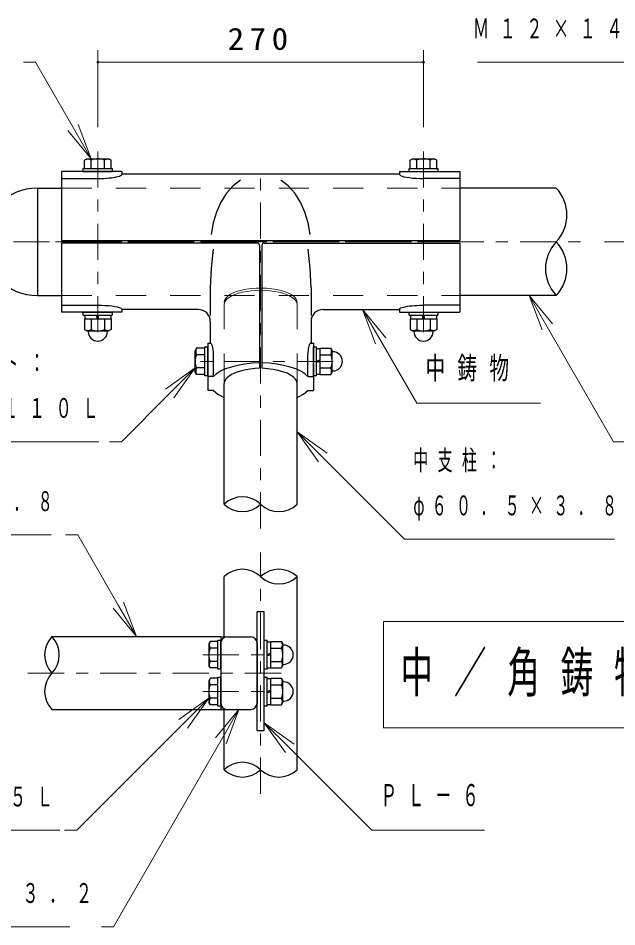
# Model space of a CAD drawing. Units: millimetres on the paper, with parts at other scales. Extents: x 200 to 813, y 141 to 438.
# Drawn here: x 492.7 to 542.3, y 293.9 to 369.2 of the extents above; entities that cross this region are included whole.
import ezdxf

# ---------------------------------------------------------------- set-up
doc = ezdxf.new("R2010")
doc.units = ezdxf.units.MM
doc.linetypes.add('USER1', pattern=[4.5, 2.5, -2])
doc.linetypes.add('USER2', pattern=[6, 3, -1, 1, -1])
doc.layers.add('線', color=2, linetype='Continuous', lineweight=25)
doc.layers.add('補助', color=2, linetype='Continuous', lineweight=13)
doc.styles.add('ＭＳ ゴシック', font='')
doc.styles.get('ＭＳ ゴシック').set_extended_font_data('MS Gothic')

# ---------------------------------------------------------------- blocks, each defined once
blk = doc.blocks.new('dimension_origin')
at = {"color": 0, "linetype": 'Continuous', "lineweight": -2}
blk.add_circle((0, 0), 1.25, dxfattribs=at)

msp = doc.modelspace()

# ---------------------------------------------------------------- linework, layer by layer
at = {"layer": '線', "color": 1, "linetype": 'USER2', "lineweight": 13}
for p, q in [((499.291, 343.129), (499.291, 358.129)), ((526.291, 358.129), (526.291, 343.129)), ((512.791, 326.883), (512.791, 356.734)), ((486.291, 350.629), (539.291, 350.629)), ((495.791, 350.629), (529.791, 350.629)), ((541.291, 350.629), (567.791, 350.629)), ((512.791, 345.43), (512.791, 346.796)), ((518.791, 340.724), (506.791, 340.724)), ((512.791, 304.883), (512.791, 324.883)), ((507.991, 316.408), (513.991, 316.408)), ((493.491, 314.883), (514.491, 314.883)), ((507.991, 313.358), (513.991, 313.358))]:
    msp.add_line(p, q, dxfattribs=at)
at = {"layer": '線'}
for p, q in [((498.194, 357.396), (498.391, 357.509)), ((498.194, 356.709), (498.194, 357.396)), ((498.391, 357.509), (500.191, 357.509)), ((498.743, 356.709), (498.743, 357.396)), ((499.84, 356.709), (499.84, 357.396)), ((500.388, 357.396), (500.191, 357.509)), ((500.388, 356.709), (500.388, 357.396)), ((525.194, 357.396), (525.391, 357.509)), ((525.194, 356.709), (525.194, 357.396)), ((525.391, 357.509), (527.191, 357.509)), ((525.743, 356.709), (525.743, 357.396)), ((526.84, 356.709), (526.84, 357.396)), ((527.388, 357.396), (527.191, 357.509)), ((527.388, 356.709), (527.388, 357.396)), ((498.091, 356.709), (500.491, 356.709)), ((498.091, 356.459), (498.091, 356.709)), ((498.091, 356.459), (500.491, 356.459)), ((498.194, 356.709), (500.388, 356.709)), ((500.491, 356.709), (500.491, 356.459)), ((525.091, 356.709), (527.491, 356.709)), ((525.091, 356.459), (525.091, 356.709)), ((525.091, 356.459), (527.491, 356.459)), ((525.194, 356.709), (527.388, 356.709)), ((527.491, 356.709), (527.491, 356.459)), ((496.291, 355.88), (499.291, 355.88)), ((529.291, 355.88), (526.291, 355.88)), ((496.291, 350.734), (529.291, 350.734)), ((512.491, 350.524), (496.291, 350.524)), ((512.691, 350.324), (512.691, 340.146)), ((512.891, 350.324), (512.891, 340.146)), ((513.091, 350.524), (529.291, 350.524)), ((508.616, 346.823), (508.616, 344.524)), ((516.966, 346.823), (516.966, 344.524)), ((496.291, 345.379), (499.291, 345.379)), ((529.291, 345.379), (526.291, 345.379)), ((498.091, 344.799), (500.491, 344.799)), ((498.091, 344.549), (498.091, 344.799)), ((498.091, 344.549), (500.491, 344.549)), ((498.194, 344.249), (500.388, 344.249)), ((498.194, 344.249), (498.194, 343.363)), ((498.216, 344.549), (500.366, 344.549)), ((498.216, 344.549), (498.216, 344.249)), ((498.216, 344.249), (500.366, 344.249)), ((498.743, 344.249), (498.743, 343.363)), ((499.275, 344.249), (499.194, 344.549)), ((499.388, 344.249), (499.308, 344.549)), ((499.84, 344.249), (499.84, 343.363)), ((500.366, 344.549), (500.366, 344.249)), ((500.388, 344.249), (500.388, 343.363)), ((500.491, 344.799), (500.491, 344.549)), ((525.091, 344.799), (527.491, 344.799)), ((525.091, 344.549), (525.091, 344.799)), ((525.091, 344.549), (527.491, 344.549)), ((525.194, 344.249), (527.388, 344.249)), ((525.194, 344.249), (525.194, 343.363)), ((525.216, 344.549), (527.366, 344.549)), ((525.216, 344.549), (525.216, 344.249)), ((525.216, 344.249), (527.366, 344.249)), ((525.743, 344.249), (525.743, 343.363)), ((526.275, 344.249), (526.194, 344.549)), ((526.388, 344.249), (526.308, 344.549)), ((526.84, 344.249), (526.84, 343.363)), ((527.366, 344.549), (527.366, 344.249)), ((527.388, 344.249), (527.388, 343.363)), ((527.491, 344.799), (527.491, 344.549)), ((498.194, 343.363), (498.391, 343.249)), ((498.391, 343.249), (500.191, 343.249)), ((498.491, 343.199), (498.491, 343.249)), ((500.091, 343.199), (500.091, 343.249)), ((500.388, 343.363), (500.191, 343.249)), ((525.194, 343.363), (525.391, 343.249)), ((525.391, 343.249), (527.191, 343.249)), ((525.491, 343.199), (525.491, 343.249)), ((527.091, 343.199), (527.091, 343.249)), ((527.388, 343.363), (527.191, 343.249)), ((508.166, 339.524), (508.166, 341.924)), ((508.166, 341.924), (508.416, 341.924)), ((508.416, 339.524), (508.416, 341.924)), ((517.166, 339.524), (517.166, 341.924)), ((517.166, 341.924), (517.416, 341.924)), ((517.416, 339.524), (517.416, 341.924)), ((507.48, 341.821), (507.366, 341.624)), ((507.366, 339.824), (507.366, 341.624)), ((508.166, 341.821), (507.48, 341.821)), ((508.166, 341.272), (507.48, 341.272)), ((508.166, 339.627), (508.166, 341.821)), ((508.88, 339.469), (508.88, 341.31)), ((516.703, 339.469), (516.703, 341.31)), ((517.416, 339.649), (517.416, 341.799)), ((517.416, 341.799), (517.716, 341.799)), ((517.716, 339.627), (517.716, 341.821)), ((517.716, 341.821), (518.603, 341.821)), ((517.716, 339.649), (517.716, 341.799)), ((517.716, 341.272), (518.603, 341.272)), ((518.603, 341.821), (518.716, 341.624)), ((518.716, 339.824), (518.716, 341.624)), ((518.766, 341.524), (518.716, 341.524)), ((517.716, 340.821), (517.416, 340.741)), ((517.716, 340.707), (517.416, 340.627)), ((507.48, 339.627), (507.366, 339.824)), ((508.166, 340.175), (507.48, 340.175)), ((517.416, 339.649), (517.716, 339.649)), ((517.716, 340.175), (518.603, 340.175)), ((518.603, 339.627), (518.716, 339.824)), ((518.766, 339.924), (518.716, 339.924)), ((508.166, 339.627), (507.48, 339.627)), ((508.416, 339.524), (508.166, 339.524)), ((517.416, 339.524), (517.166, 339.524)), ((517.716, 339.627), (518.603, 339.627)), ((509.491, 317.908), (509.991, 317.883)), ((508.605, 317.505), (508.491, 317.308)), ((508.491, 317.308), (508.491, 315.508)), ((509.241, 317.505), (508.605, 317.505)), ((509.241, 315.208), (509.241, 317.608)), ((509.241, 317.608), (509.491, 317.608)), ((509.241, 315.311), (509.241, 317.505)), ((509.491, 315.208), (509.491, 317.608)), ((509.491, 317.383), (509.491, 312.383)), ((513.091, 315.208), (513.091, 317.608)), ((513.091, 317.608), (513.341, 317.608)), ((513.341, 315.208), (513.341, 317.608)), ((513.341, 315.333), (513.341, 317.483)), ((513.341, 317.483), (513.641, 317.483)), ((513.641, 315.311), (513.641, 317.505)), ((513.641, 317.505), (514.528, 317.505)), ((513.641, 315.333), (513.641, 317.483)), ((514.528, 317.505), (514.641, 317.308)), ((514.641, 315.508), (514.641, 317.308)), ((514.691, 317.208), (514.641, 317.208)), ((509.241, 316.956), (508.605, 316.956)), ((513.641, 316.505), (513.341, 316.425)), ((513.641, 316.391), (513.341, 316.311)), ((513.641, 316.956), (514.528, 316.956)), ((509.241, 315.859), (508.605, 315.859)), ((513.641, 315.859), (514.528, 315.859)), ((514.691, 315.608), (514.641, 315.608)), ((508.605, 315.311), (508.491, 315.508)), ((509.241, 315.311), (508.605, 315.311)), ((509.491, 315.208), (509.241, 315.208)), ((513.341, 315.208), (513.091, 315.208)), ((513.341, 315.333), (513.641, 315.333)), ((513.641, 315.311), (514.528, 315.311)), ((514.528, 315.311), (514.641, 315.508)), ((508.605, 314.455), (508.491, 314.258)), ((508.491, 314.258), (508.491, 312.458)), ((509.241, 314.455), (508.605, 314.455)), ((509.241, 312.158), (509.241, 314.558)), ((509.241, 314.558), (509.491, 314.558)), ((509.241, 312.261), (509.241, 314.455)), ((509.491, 312.158), (509.491, 314.558)), ((513.091, 312.158), (513.091, 314.558)), ((513.091, 314.558), (513.341, 314.558)), ((513.341, 312.158), (513.341, 314.558)), ((513.341, 312.283), (513.341, 314.433)), ((513.341, 314.433), (513.641, 314.433)), ((513.641, 312.261), (513.641, 314.455)), ((513.641, 314.455), (514.528, 314.455)), ((513.641, 312.283), (513.641, 314.433)), ((514.528, 314.455), (514.641, 314.258)), ((514.641, 312.458), (514.641, 314.258)), ((514.691, 314.158), (514.641, 314.158)), ((509.241, 313.906), (508.605, 313.906)), ((513.641, 313.455), (513.341, 313.375)), ((513.641, 313.341), (513.341, 313.261)), ((513.641, 313.906), (514.528, 313.906)), ((509.241, 312.809), (508.605, 312.809)), ((513.641, 312.809), (514.528, 312.809)), ((514.691, 312.558), (514.641, 312.558)), ((508.605, 312.261), (508.491, 312.458)), ((509.241, 312.261), (508.605, 312.261)), ((509.491, 312.158), (509.241, 312.158)), ((509.491, 311.858), (509.991, 311.883)), ((513.341, 312.158), (513.091, 312.158)), ((513.341, 312.283), (513.641, 312.283)), ((513.641, 312.261), (514.528, 312.261)), ((514.528, 312.261), (514.641, 312.458))]:
    msp.add_line(p, q, dxfattribs=at)
at = {"layer": '線', "color": 7}
for p, q in [((501.291, 356.459), (496.291, 356.459)), ((496.291, 356.459), (496.291, 350.734)), ((501.291, 356.459), (501.291, 356.234)), ((524.291, 356.234), (501.291, 356.234)), ((524.291, 356.459), (524.291, 356.234)), ((524.291, 356.459), (529.291, 356.459)), ((529.291, 356.459), (529.291, 350.734)), ((494.291, 355.084), (494.291, 346.174)), ((494.291, 355.084), (496.291, 355.084)), ((537.291, 355.084), (529.291, 355.084)), ((496.291, 350.524), (496.291, 344.799)), ((529.291, 350.524), (529.291, 344.799)), ((494.291, 346.174), (496.291, 346.174)), ((537.291, 346.174), (529.291, 346.174)), ((501.291, 345.024), (501.291, 344.799)), ((507.391, 345.024), (501.291, 345.024)), ((507.616, 345.024), (507.391, 345.024)), ((517.966, 345.024), (518.191, 345.024)), ((518.191, 345.024), (524.291, 345.024)), ((524.291, 345.024), (524.291, 344.799)), ((501.291, 344.799), (496.291, 344.799)), ((524.291, 344.799), (529.291, 344.799)), ((508.616, 344.024), (508.616, 342.224)), ((516.966, 344.024), (516.966, 342.224)), ((508.416, 342.224), (508.616, 342.224)), ((508.416, 342.224), (508.416, 339.469)), ((516.956, 342.224), (517.166, 342.224)), ((517.166, 342.224), (517.166, 339.469)), ((508.88, 339.469), (508.416, 339.469)), ((508.416, 339.469), (508.416, 338.297)), ((509.766, 328.883), (509.766, 338.883)), ((515.816, 328.883), (515.816, 338.883)), ((516.703, 339.469), (517.166, 339.469)), ((517.166, 339.469), (517.166, 338.297)), ((508.88, 338.297), (508.416, 338.297)), ((516.703, 338.297), (517.166, 338.297)), ((509.766, 317.894), (509.766, 322.883)), ((515.816, 306.883), (515.816, 322.883)), ((513.091, 319.956), (512.491, 319.956)), ((512.491, 310.131), (512.491, 319.956)), ((513.091, 310.131), (513.091, 319.956)), ((495.491, 317.908), (509.491, 317.908)), ((509.491, 317.908), (509.491, 311.858)), ((509.991, 317.883), (511.991, 317.883)), ((512.491, 317.383), (512.491, 312.383)), ((495.491, 311.858), (509.491, 311.858)), ((509.766, 306.883), (509.766, 311.872)), ((509.991, 311.883), (511.991, 311.883)), ((512.491, 310.131), (513.091, 310.131))]:
    msp.add_line(p, q, dxfattribs=at)
at = {"layer": '線', "color": 4, "linetype": 'USER1', "lineweight": 13}
for p, q in [((496.291, 355.084), (529.291, 355.084)), ((496.291, 346.174), (529.291, 346.174)), ((509.766, 338.883), (509.766, 345.43)), ((515.816, 338.883), (515.816, 345.43))]:
    msp.add_line(p, q, dxfattribs=at)
at = {"layer": '線', "color": 7, "lineweight": 13}
for p, q in [((522.977, 319.163), (522.977, 310.363)), ((593.277, 319.163), (522.977, 319.163)), ((522.977, 310.363), (593.277, 310.363))]:
    msp.add_line(p, q, dxfattribs=at)
at = {"layer": '線'}
for points in [[(499.291, 355.88), (499.539, 355.883), (499.782, 355.891), (500.018, 355.905), (500.243, 355.923), (500.453, 355.946), (500.646, 355.974), (500.817, 356.006), (500.966, 356.041), (501.088, 356.079), (501.183, 356.119), (501.249, 356.162), (501.284, 356.205), (501.29, 356.22), (501.291, 356.234)], [(524.291, 356.234), (524.316, 356.179), (524.389, 356.125), (524.509, 356.074), (524.673, 356.026), (524.877, 355.984), (525.116, 355.948), (525.383, 355.919), (525.673, 355.898), (525.978, 355.885), (526.291, 355.88)], [(511.116, 355.734), (510.506, 355.263), (509.961, 354.654), (509.496, 353.924), (509.124, 353.095), (508.857, 352.19), (508.7, 351.234)], [(516.882, 351.234), (516.726, 352.19), (516.458, 353.095), (516.087, 353.924), (515.622, 354.654), (515.076, 355.263), (514.466, 355.734)], [(508.855, 350.024), (508.676, 348.446), (508.616, 346.823)], [(516.966, 346.823), (516.906, 348.446), (516.727, 350.024)], [(499.291, 345.379), (499.604, 345.374), (499.909, 345.361), (500.199, 345.34), (500.467, 345.311), (500.705, 345.275), (500.909, 345.233), (501.073, 345.185), (501.193, 345.134), (501.267, 345.08), (501.291, 345.024)], [(524.291, 345.024), (524.305, 345.066), (524.347, 345.107), (524.415, 345.147), (524.509, 345.185), (524.628, 345.221), (524.77, 345.254), (524.934, 345.284), (525.116, 345.311), (525.314, 345.333), (525.526, 345.352), (525.748, 345.365), (525.978, 345.374), (526.134, 345.377), (526.291, 345.379)], [(508.88, 341.31), (508.878, 341.423), (508.872, 341.534), (508.862, 341.642), (508.848, 341.745), (508.831, 341.841), (508.81, 341.929), (508.787, 342.007), (508.76, 342.075), (508.732, 342.131), (508.702, 342.174), (508.67, 342.204), (508.638, 342.221), (508.627, 342.223), (508.616, 342.224)], [(516.976, 342.224), (516.934, 342.218), (516.893, 342.188), (516.853, 342.136), (516.816, 342.062), (516.784, 341.969), (516.755, 341.859), (516.733, 341.735), (516.716, 341.599), (516.706, 341.457), (516.703, 341.31)], [(512.691, 340.146), (512.306, 340.122), (511.93, 340.08), (511.57, 340.02), (511.231, 339.944), (510.918, 339.853), (510.636, 339.747), (510.387, 339.629), (510.177, 339.501), (510.008, 339.363), (509.882, 339.219), (509.801, 339.069), (509.767, 338.917), (509.767, 338.9), (509.766, 338.883)], [(515.816, 338.883), (515.781, 339.069), (515.677, 339.251), (515.505, 339.425), (515.27, 339.588), (514.977, 339.735), (514.631, 339.864), (514.241, 339.971), (513.815, 340.055), (513.362, 340.114), (512.891, 340.146)]]:
    msp.add_lwpolyline(points, dxfattribs=at)
at = {"layer": '線', "color": 4, "linetype": 'USER1', "lineweight": 13}
for points in [[(509.766, 345.43), (509.792, 345.585), (509.869, 345.736), (509.997, 345.883), (510.172, 346.021), (510.391, 346.15), (510.652, 346.266), (510.95, 346.368), (511.279, 346.454), (511.634, 346.522), (512.008, 346.572), (512.396, 346.602), (512.791, 346.612), (513.186, 346.602), (513.574, 346.572), (513.949, 346.522), (514.304, 346.454), (514.633, 346.368), (514.93, 346.266), (515.191, 346.15), (515.411, 346.021), (515.586, 345.883), (515.713, 345.736), (515.79, 345.585), (515.816, 345.43)], [(515.816, 345.6), (515.791, 345.767), (515.706, 345.931), (515.563, 346.088), (515.364, 346.236), (515.113, 346.372), (514.816, 346.492), (514.479, 346.595), (514.108, 346.679), (513.71, 346.741), (513.294, 346.78), (512.868, 346.796), (512.44, 346.788), (512.019, 346.757), (511.614, 346.703), (511.232, 346.627), (510.882, 346.531), (510.57, 346.417), (510.302, 346.286), (510.085, 346.142), (509.921, 345.988), (509.815, 345.826), (509.768, 345.659), (509.767, 345.629), (509.767, 345.6)]]:
    msp.add_lwpolyline(points, dxfattribs=at)
at = {"layer": '線', "color": 7}
for points in [[(512.691, 340.597), (512.067, 340.562), (511.461, 340.491), (510.888, 340.388), (510.359, 340.253), (509.884, 340.09), (509.474, 339.903), (509.137, 339.694), (508.88, 339.469)], [(516.703, 339.469), (516.445, 339.694), (516.108, 339.903), (515.698, 340.09), (515.224, 340.253), (514.694, 340.388), (514.121, 340.491), (513.516, 340.562), (512.891, 340.597)], [(508.88, 338.297), (509.251, 337.993), (509.766, 337.724)], [(515.816, 337.724), (516.332, 337.993), (516.703, 338.297)]]:
    msp.add_lwpolyline(points, dxfattribs=at)
at = {"layer": '線'}
for centre, radius, start, end in [((498.469, 356.921), 0.548, 60.00001, 119.99999), ((499.291, 356.13), 1.38, 66.57346, 113.42654), ((500.114, 356.921), 0.548, 60.00001, 119.99999), ((525.469, 356.921), 0.548, 60.00001, 119.99999), ((526.291, 356.13), 1.38, 66.57346, 113.42654), ((527.114, 356.921), 0.548, 60.00001, 119.99999), ((534.949, 352.857), 3.232, 316.44154, 43.55846), ((512.491, 350.324), 0.2, 0, 90), ((513.091, 350.324), 0.2, 90, 180), ((539.634, 348.402), 3.232, 136.44154, 223.55846), ((534.949, 348.402), 3.232, 316.44154, 43.55846), ((498.469, 343.838), 0.548, 240.00001, 299.99999), ((499.291, 343.199), 0.8, 180, 0), ((499.291, 344.629), 1.38, 246.57346, 293.42654), ((500.114, 343.838), 0.548, 240.00001, 299.99999), ((525.469, 343.838), 0.548, 240.00001, 299.99999), ((526.291, 343.199), 0.8, 180, 0), ((526.291, 344.629), 1.38, 246.57346, 293.42654), ((527.114, 343.838), 0.548, 240.00001, 299.99999), ((508.746, 340.724), 1.38, 156.57346, 203.42654), ((507.955, 341.547), 0.548, 150.00001, 209.99999), ((518.128, 341.547), 0.548, 330.00001, 29.99999), ((517.337, 340.724), 1.38, 336.57346, 23.42654), ((518.766, 340.724), 0.8, 270, 90), ((507.955, 339.901), 0.548, 150.00001, 209.99999), ((518.128, 339.901), 0.548, 330.00001, 29.99999), ((511.279, 327.313), 2.18, 46.07099, 133.92901), ((511.279, 330.453), 2.18, 226.07099, 313.92901), ((514.304, 330.453), 2.18, 226.07099, 313.92901), ((511.279, 321.313), 2.18, 46.07099, 133.92901), ((514.304, 321.313), 2.18, 46.07099, 133.92901), ((514.304, 324.453), 2.18, 226.07099, 313.92901), ((497.076, 316.395), 2.191, 136.33188, 223.66812), ((493.907, 316.395), 2.191, 316.33188, 43.66812), ((509.08, 317.231), 0.548, 150.00001, 209.99999), ((514.053, 317.231), 0.548, 330.00001, 29.99999), ((514.691, 316.408), 0.8, 270, 90), ((509.871, 316.408), 1.38, 156.57346, 203.42654), ((513.262, 316.408), 1.38, 336.57346, 23.42654), ((509.08, 315.585), 0.548, 150.00001, 209.99999), ((514.053, 315.585), 0.548, 330.00001, 29.99999), ((497.076, 313.37), 2.191, 136.33188, 223.66812), ((509.08, 314.181), 0.548, 150.00001, 209.99999), ((514.053, 314.181), 0.548, 330.00001, 29.99999), ((514.691, 313.358), 0.8, 270, 90), ((509.871, 313.358), 1.38, 156.57346, 203.42654), ((513.262, 313.358), 1.38, 336.57346, 23.42654), ((509.08, 312.535), 0.548, 150.00001, 209.99999), ((514.053, 312.535), 0.548, 330.00001, 29.99999), ((511.279, 305.313), 2.18, 46.07099, 133.92901), ((511.279, 308.453), 2.18, 226.07099, 313.92901), ((514.304, 308.453), 2.18, 226.07099, 313.92901)]:
    msp.add_arc(centre, radius, start, end, dxfattribs=at)
at = {"layer": '線', "color": 7}
for centre, radius, start, end in [((494.291, 350.629), 4.455, 90, 270), ((507.616, 344.024), 1, 0, 90), ((517.966, 344.024), 1, 90, 180), ((509.991, 317.383), 0.5, 90, 180), ((511.991, 317.383), 0.5, 0, 90), ((509.991, 312.383), 0.5, 180, 270), ((511.991, 312.383), 0.5, 270, 0)]:
    msp.add_arc(centre, radius, start, end, dxfattribs=at)
at = {"layer": '補助'}
for p, q in [((499.291, 360.129), (499.291, 366.509)), ((526.291, 360.129), (526.291, 366.509)), ((494.124, 365.509), (493.124, 365.509)), ((497.243, 360.108), (494.124, 365.509)), ((499.291, 365.509), (526.291, 365.509)), ((530.753, 365.509), (547.258, 365.509)), ((498.743, 357.509), (497.243, 360.108)), ((497.676, 360.358), (498.743, 357.509)), ((496.81, 359.858), (498.743, 357.509)), ((535.052, 346.174), (536.552, 343.576)), ((536.985, 343.826), (535.052, 346.174)), ((536.119, 343.326), (535.052, 346.174)), ((521.241, 345.024), (522.741, 342.426)), ((523.174, 342.676), (521.241, 345.024)), ((522.308, 342.176), (521.241, 345.024)), ((536.552, 343.576), (542.046, 334.062)), ((522.741, 342.426), (525.73, 337.249)), ((504.891, 338.408), (507.366, 340.175)), ((507.366, 340.175), (505.245, 338.054)), ((505.599, 337.701), (507.366, 340.175)), ((505.245, 338.054), (501.253, 334.062)), ((525.73, 337.249), (526.73, 337.249)), ((526.73, 337.249), (535.992, 337.249)), ((515.816, 334.883), (517.938, 332.762)), ((518.291, 333.115), (515.816, 334.883)), ((517.584, 332.408), (515.816, 334.883)), ((482.881, 334.062), (499.386, 334.062)), ((501.253, 334.062), (500.253, 334.062)), ((542.046, 334.062), (543.046, 334.062)), ((517.938, 332.762), (524.716, 325.983)), ((479.041, 326.333), (495.437, 326.333)), ((497.627, 326.333), (496.627, 326.333)), ((500.991, 320.506), (497.627, 326.333)), ((524.716, 325.983), (525.716, 325.983)), ((525.716, 325.983), (542.112, 325.983)), ((500.558, 320.256), (502.491, 317.908)), ((502.491, 317.908), (500.991, 320.506)), ((501.424, 320.756), (502.491, 317.908)), ((506.016, 311.042), (508.491, 312.809)), ((508.491, 312.809), (506.37, 310.688)), ((506.724, 310.335), (508.491, 312.809)), ((509.058, 309.535), (510.991, 311.883)), ((510.991, 311.883), (509.491, 309.285)), ((509.924, 309.035), (510.991, 311.883)), ((506.37, 310.688), (497.54, 301.858)), ((513.091, 310.773), (515.213, 308.652)), ((515.566, 309.005), (513.091, 310.773)), ((514.859, 308.298), (513.091, 310.773)), ((509.491, 309.285), (500.585, 293.858)), ((515.213, 308.652), (522.007, 301.858)), ((481.311, 301.858), (496.146, 301.858)), ((497.54, 301.858), (496.54, 301.858)), ((522.007, 301.858), (523.007, 301.858)), ((523.007, 301.858), (531.357, 301.858)), ((477.927, 293.858), (496.974, 293.858)), ((500.585, 293.858), (499.585, 293.858))]:
    msp.add_line(p, q, dxfattribs=at)

# ---------------------------------------------------------------- block references
at = {"layer": '補助', "xscale": 0.0667, "yscale": 0.0667}
msp.add_blockref('dimension_origin', (499.291, 365.509), dxfattribs=at)
at = {"layer": '補助', "xscale": 0.0667, "yscale": 0.0667, "rotation": 180}
msp.add_blockref('dimension_origin', (526.291, 365.509), dxfattribs=at)

# ---------------------------------------------------------------- texts
at = {"layer": '線', "color": 7, "insert": (524.377, 314.763), "char_height": 3.299, "attachment_point": 4, "style": 'ＭＳ ゴシック'}
msp.add_mtext('\\T1.64;\\W0.6;中／角鋳物詳細図\u3000Ｓ＝１／１０', dxfattribs=at)
at = {"layer": '補助', "style": 'ＭＳ ゴシック'}
for s, insert, char_height, attachment_point in [('\\T1.64;\\W0.6;Ｍ１２×１４０Ｌ', (530.378, 369.134), 1.65, 1), ('\\T1.33;\\W1.1;270', (512.791, 366.509), 1.833, 8), ('\\T1.64;\\W0.6;六角ボルト：', (482.506, 341.437), 1.65, 1), ('\\T1.63;\\W0.65;中鋳物', (526.455, 341.083), 1.833, 1), ('\\T1.64;\\W0.6;Ｍ１２×１１０Ｌ', (482.506, 337.687), 1.65, 1), ('\\T1.63;\\W0.55;中支柱：', (525.441, 333.358), 1.65, 1), ('\\T1.63;\\W0.55;φ６０．５×３．８', (478.666, 329.958), 1.65, 1), ('\\T1.63;\\W0.55;φ６０．５×３．８', (525.441, 329.608), 1.65, 1), ('\\T1.64;\\W0.6;Ｍ１２×５５Ｌ', (480.936, 305.483), 1.65, 1), ('\\T1.64;\\W0.55;ＰＬ－６', (522.732, 305.691), 1.833, 1), ('\\T1.64;\\W0.6;□６０×３０×３．２', (477.552, 297.483), 1.65, 1)]:
    msp.add_mtext(s, dxfattribs=dict(at, insert=insert, char_height=char_height, attachment_point=attachment_point))

doc.saveas('drawing.dxf')
